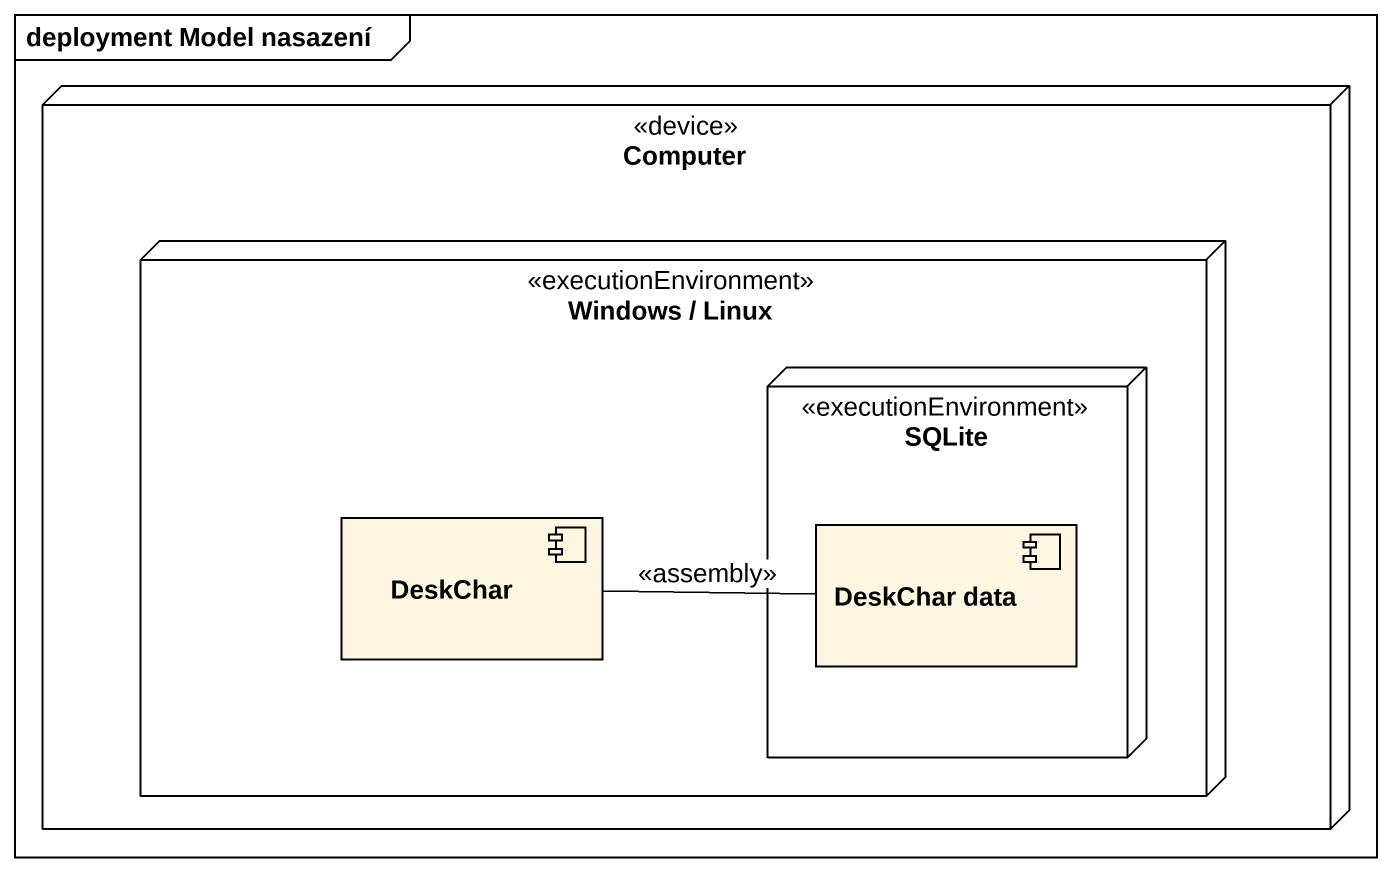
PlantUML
@startuml
mainframe deployment Model nasazení
node Computer <<device>> {
  node "Windows / Linux" as Windows_Linux <<executionEnvironment>> {
    node SQLite <<executionEnvironment>> {
      component "DeskChar data" as DeskChar_data
    }
    component DeskChar
  }
}
DeskChar -right- DeskChar_data : <<assembly>>
@enduml
